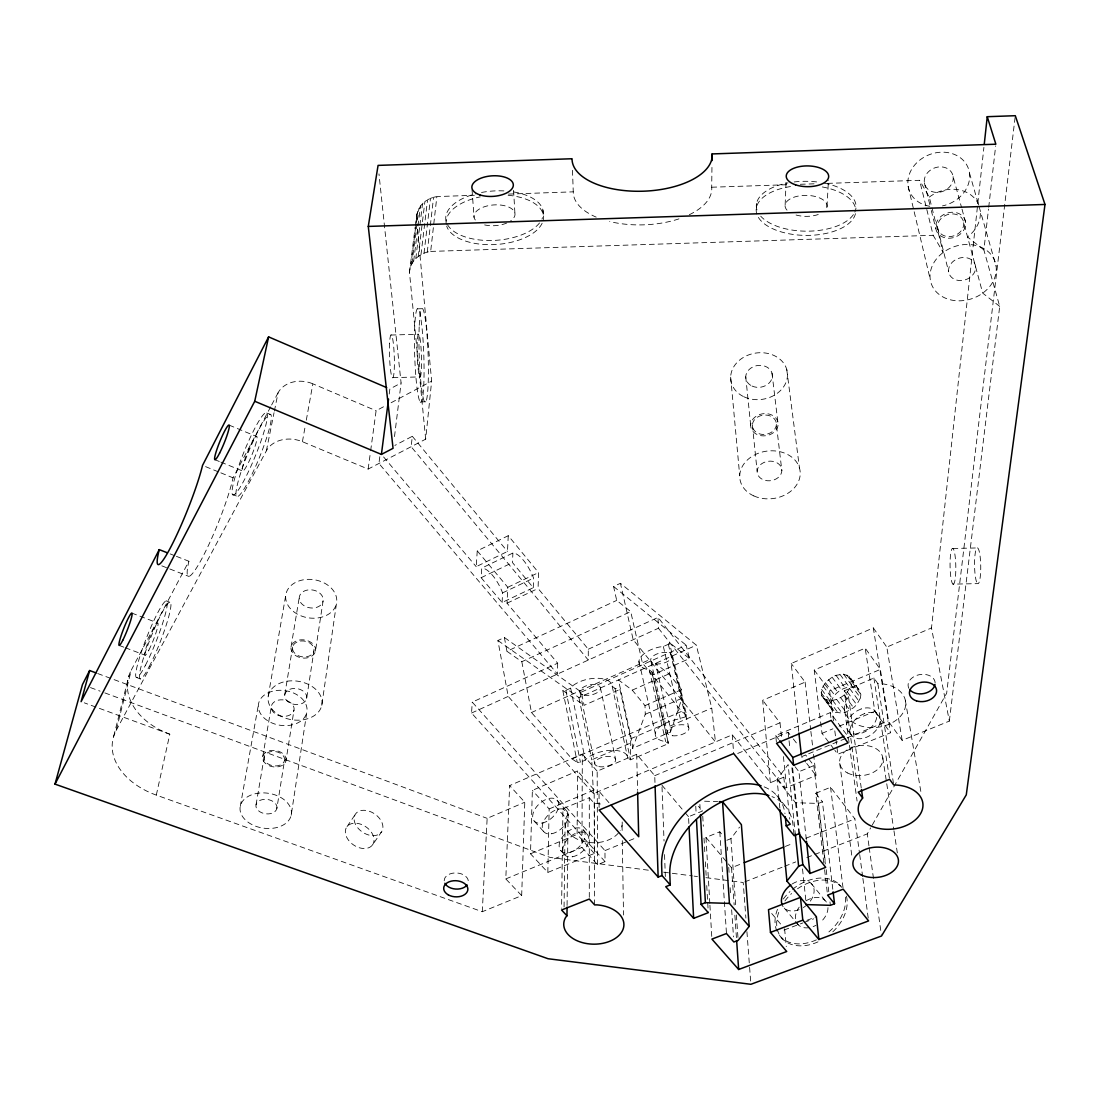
<?xml version="1.0" encoding="UTF-8"?>
<svg xmlns="http://www.w3.org/2000/svg" width="1100" height="1100" viewBox="0 0 1100 1100"><rect width="100%" height="100%" fill="white"/><g stroke="black" fill="none" stroke-linecap="round" stroke-linejoin="round"><path stroke-width="0.75" stroke-dasharray="5 3.75" d="M508.255 535.7L507.485 551.471L476.204 566.665L477.249 550.866L508.255 535.7L538.546 572.591L538.079 588.473L588.294 649.22L588.28 660.069L411.139 446.71L412.308 436.301L394.845 445.431M589.298 897.325L589.311 797.72L562.939 808.72L561.577 908.298M477.249 550.866L507.788 587.29L507.031 603.199L557.673 663.19L472.244 702.13L604.959 850.602L605.041 861.616L597.534 864.683L581.955 847.44L582.326 754.077L509.644 785.593L505.794 878.914L521.675 895.634L482.281 911.721L156.296 795.107A68.31 47.19 10.6 0 1 116.16 730.496L131.354 669.969L188.897 561.261A60.349 7.851 -68.1 0 0 202.304 557.824A60.349 7.851 -68.1 0 0 233.049 477.826L270.82 406.505M594.316 853.476L577.115 834.378L577.514 770.949L532.373 790.378L530.489 853.793L547.827 872.424L594.316 853.476L594.179 789.965L577.514 770.949M567.077 905.465L568.081 814.454L562.939 808.72M614.996 688.366L630.52 759.811L627.701 757.886A22.88 10.464 -11.6 0 0 612.219 750.31A22.88 10.464 -11.6 0 0 587.084 758.134L585.324 760.114L580.415 762.231L577.266 762.383L562.788 690.429L565.868 690.305L570.652 688.16L572.371 686.125A22.399 10.918 -11.7 0 1 596.915 678.26A22.399 10.918 -11.7 0 1 612.219 686.331L614.996 688.366L619.946 689.425L630.726 738.746L630.52 759.811L668.442 743.586L651.998 671.921L649.261 669.831A22.784 11.234 -12.9 0 1 639.554 659.092A22.784 11.234 -12.9 0 1 659.381 647.02L663.355 646.525L668.346 644.284L669.377 642.524L689.439 658.57L652.506 674.974L668.442 743.586L665.692 741.606A23.293 10.766 -12.7 0 1 655.944 731.39A23.293 10.766 -12.7 0 1 676.321 719.565L685.493 716.843L686.579 715.124L669.377 642.524M564.066 906.95L565.139 821.095M689.301 214.72A69.273 34.444 -1.8 0 0 711.7 187.22L711.975 165.591M557.673 663.19L557.48 674.039L378.922 463.471L379.899 456.019M547.827 872.424L549.148 808.94L532.373 790.378M756.429 207.556L756.553 203.404M533.28 587.702L533.582 578.091A26.304 9.57 64.4 0 0 512.902 553.011L481.731 568.123L481.14 577.706L502.109 602.498L533.28 587.702L512.476 562.581L512.902 553.011M521.675 895.634L524.783 802.23L509.644 785.593M785.152 204.779L786.06 181.816M502.109 602.498L502.59 592.886A26.098 9.9 64.4 0 0 481.745 568.136M482.281 911.721L487.149 818.359L524.783 802.23M826.994 206.8L828.438 180.469M605.041 861.616L471.556 713.02L472.244 702.13M116.16 730.496L266.365 450.821A27.582 21.78 11.4 0 1 302.418 441.705L368.143 469.081L425.672 439.161L431.64 381.15L417.092 223.877M798.71 731.294L791.202 663.506L873.304 627.908L888.099 720.926L902.165 740.355L949.341 721.105L931.494 627.962L983.909 147.373M425.672 439.161L409.475 272.25C409.998 261.154 420.104 252.739 430.664 251.419L436.865 196.584L474.375 195.278M949.341 721.105L999.707 306.391L983.881 249.934L988.515 209.014M988.707 207.309L995.665 145.915M427.254 252.12L430.141 227.191M430.334 225.528L433.592 197.285L436.865 196.584M424.022 253.22L430.485 198.357L433.592 197.285M420.984 254.678L427.57 199.788L430.485 198.357M1015.094 117.411L946.66 693.248L871.503 826.402M418.234 256.479L424.902 201.561L427.57 199.788M415.786 258.582L419.678 226.93M419.884 225.266L422.551 203.624L424.902 201.561M394.501 436.59L401.087 382.965L378.964 173.896M413.683 260.947L417.835 227.617M418.041 225.954L420.53 205.947L422.551 203.624M860.461 697.868L860.874 694.554L858.619 689.288L849.338 676.527L843.631 674.176L836 675.331L832.095 677.146L825.385 682.674L821.576 689.425L821.673 695.626L832.659 710.641L835.12 712.291L842.023 713.034L845.982 712.058L853.572 707.726L856.694 704.688L860.461 697.868L851.139 685.08L851.565 681.78L849.338 676.527M409.475 272.25L415.181 227.067M415.36 225.789L416.831 214.087L420.53 205.947M410.699 266.337L417.656 211.228M411.991 263.56L418.894 208.505M389.221 394.006L389.868 388.974L401.087 382.965M416.831 214.087L416.928 222.159M368.143 469.081L370.411 452.416M370.645 450.739L376.104 410.726L385.11 405.928M832.659 710.641C824.588 697.304 846.794 680.914 858.619 689.288M321.791 705.306A27.184 19.497 8.4 0 0 285.134 681.574A27.184 19.497 8.4 0 0 278.218 714.656A27.184 19.497 8.4 0 0 321.791 705.306L336.476 603.46A25.699 19.264 8.9 0 0 301.964 580.099A25.699 19.264 8.9 0 0 295.212 612.81A25.699 19.264 8.9 0 0 336.476 603.46M315.452 651.131A12.389 9.089 8.6 0 0 298.732 640.145A12.389 9.089 8.6 0 0 295.611 655.586A12.389 9.089 8.6 0 0 315.452 651.131L323.07 601.067A12.045 9.034 8.9 0 0 306.831 590.164A12.045 9.034 8.9 0 0 303.751 605.509A12.045 9.034 8.9 0 0 323.07 601.067M291.184 815.237A25.85 17.6 8.2 0 0 256.314 793.499A25.85 17.6 8.2 0 0 249.755 823.336A25.85 17.6 8.2 0 0 291.184 815.237L306.776 712.429A24.503 17.49 8.6 0 0 273.859 690.924A24.503 17.49 8.6 0 0 267.438 720.569A24.503 17.49 8.6 0 0 306.776 712.429M306.653 698.418A11.11 7.989 8.4 0 0 291.61 688.751A11.11 7.989 8.4 0 0 288.874 702.322A11.11 7.989 8.4 0 0 306.653 698.418L313.926 650.856A10.821 7.948 8.6 0 0 299.296 641.259A10.821 7.948 8.6 0 0 296.587 654.761A10.821 7.948 8.6 0 0 313.926 650.856M285.959 760.746A11.797 8.236 8.4 0 0 270.036 750.654A11.797 8.236 8.4 0 0 267.066 764.624A11.797 8.236 8.4 0 0 285.959 760.746L293.989 710.133A11.481 8.195 8.6 0 0 278.52 700.109A11.481 8.195 8.6 0 0 275.591 714.01A11.481 8.195 8.6 0 0 293.989 710.133M276.856 808.459A10.574 7.205 8.2 0 0 262.543 799.59A10.574 7.205 8.2 0 0 259.944 811.827A10.574 7.205 8.2 0 0 276.856 808.459L284.501 760.499A10.312 7.191 8.4 0 0 270.572 751.671A10.312 7.191 8.4 0 0 267.988 763.881A10.312 7.191 8.4 0 0 284.501 760.499M291.06 646.841L299.351 596.832M284.762 694.636L292.6 647.116M262.735 756.662L271.397 706.09M256.039 804.843L264.206 756.924M268.235 696.053L285.89 594.426M240.268 806.424L258.555 703.794M302.418 441.705L305.099 426.814M306.295 420.2L312.854 383.817L376.104 410.726M266.365 450.821L274.038 412.72M274.381 411.07L278.053 392.837A26.593 21.491 12 0 1 312.854 383.817M156.296 795.107L169.812 734.209A66.138 46.97 11 0 1 131.354 669.969M113.699 736.299L128.934 675.744M670.477 732.023L682 698.266L681.574 689.604L668.965 673.888L655.462 663.438L669.955 726.096L670.477 732.023L632.541 748.344L632.129 742.404L618.461 679.938L632.252 690.14L644.999 705.636L645.26 714.299L632.541 748.344M823.24 697.991C833.429 704.88 847.66 695.502 851.139 685.08M271.618 404.979L278.053 392.837M868.945 845.804L867.281 833.883L870.65 827.901M347.064 826.595L355.795 813.643M844.25 690.786L848.485 696.616L846.148 699.999A30.8 21.849 -7.3 0 0 867.116 727.306A30.8 21.849 -7.3 0 0 905.231 707.561A30.8 21.849 -7.3 0 0 877.841 683.581L873.895 678.026L844.25 690.786L857.766 788.755M372.419 845.034A15.689 10.973 34.4 0 0 359.095 823.707A15.689 10.973 34.4 0 0 347.586 838.86A15.689 10.973 34.4 0 0 372.419 845.034L381.315 832.191A15.785 10.945 34.4 0 0 367.854 810.81A15.785 10.945 34.4 0 0 356.373 825.921A15.785 10.945 34.4 0 0 381.315 832.191M726.866 840.263L730.964 838.612L739.489 827.173M779.859 808.184L777.067 779.364L788.122 764.569L795.3 834.048M568.081 814.454L566.816 816.09A28.628 19.676 0.4 0 0 582.505 841.17A28.628 19.676 0.4 0 0 619.52 831.572M391.119 402.737L431.64 381.15M481.14 577.706L512.476 562.581M507.788 587.29L538.546 572.591M502.59 592.886L533.582 578.091M507.031 603.199L538.079 588.473M588.294 649.22L658.034 617.43L783.832 777.178L770.344 782.705L732.256 734.814L593.45 793.664L508.214 696.41L497.901 640.516L504.377 637.491L581.35 692.106L584.1 705.348L619.946 689.425M686.579 715.124L681.587 711.384L642.373 662.888L630.712 611.614L616.701 600.408L613.58 586.493L620.428 583.303L696.341 645.191L711.741 708.07L715.454 741.936L633.188 639.732L620.428 583.303M504.377 637.491L506.949 651.283L616.701 600.408M506.949 651.283L521.812 661.705L630.712 611.614M471.556 713.02L658.446 628.251L658.034 617.43M531.231 712.635L649.316 659.78M581.35 692.106L686.207 645.205L689.439 658.57M497.901 640.516L578.93 697.579L696.341 645.191M632.252 690.14L668.965 673.888M644.999 705.636L681.574 689.604M645.26 714.299L682 698.266M521.812 661.705L531.493 712.525L571.973 758.918L681.587 711.384M630.726 738.746L663.85 724.433M593.45 793.664L591.731 759.825L632.129 742.404M669.955 726.096L711.741 708.07M833.883 749.018L822.003 733.356L814.234 670.065L865.191 648.148L880.371 669.419L890.45 732.793L837.843 754.242L834.872 750.324M597.534 864.683L597.176 771.21L636.694 754.284L654.734 775.679L655.023 784.135M770.344 782.705L762.671 700.301L805.104 682.124L791.202 663.506M902.165 740.355L886.806 647.102L931.494 627.962M654.734 775.679L780.01 722.782L762.671 700.301M549.148 808.94L594.179 789.965M833.511 720.857L829.606 690.8L880.371 669.419M776.352 741.73L775.747 735.515L830.239 712.635L846.986 735.089L847.412 738.196M737.688 753.459L788.164 732.27L792.275 737.605M530.489 853.793L577.115 834.378M822.003 733.356L832.879 728.819M839.094 726.234L874.83 711.356L865.191 648.148M505.794 878.914L581.955 847.44M845.598 738.485L801.515 756.704L805.668 762.08M847.165 737.839L888.099 720.926M604.959 850.602L637.175 837.375M688.875 823.515L688.545 816.736L702.46 811.03L698.514 806.314M806.314 839.534L798.944 771.705L813.849 765.6L805.626 754.93M658.446 628.251L784.933 788.191L816.049 775.5L813.258 751.726M709.83 903.513L705.98 837.416L719.812 831.806L722.838 835.436M823.817 862.895L815.746 793.279L830.555 787.284L854.893 818.867L859.457 852.885M777.067 779.364L795.561 802.739L818.469 803.426L822.415 801.831L832.906 890.161M728.338 863.926L731.527 867.707L742.61 863.321M785.304 846.423L793.21 843.287M805.86 838.282L854.893 818.867M744.81 881.87L782.98 866.924M784.575 866.291L795.699 861.933M806.836 857.574L813.202 855.071M814.784 854.452L867.281 833.883M806.85 920.343L816.393 916.74M784.011 930.05L802.739 922.969M804.293 922.378L813.656 918.83M508.475 194.095L573.265 191.84A69.273 34.444 -1.8 0 0 596.2 217.126M711.7 187.22L790.075 184.621M800.305 184.278L815.636 183.769M827.571 183.37L919.586 180.304L929.294 197.106L943.195 252.464L933.171 235.304L919.586 180.304M430.664 251.419L933.171 235.304M417.326 308.839L421.768 308.715M390.94 335.046L418.426 334.235M392.906 377.658L420.269 376.888M420.172 401.913A46.846 4.551 88.1 0 0 422.868 337.507A46.846 4.551 88.1 0 0 414.7 327.03A46.846 4.551 88.1 0 0 420.172 401.913L425.755 401.789M952.848 548.487L977.584 547.938M952.971 584.141A17.902 2.86 89 0 0 955.419 558.896A17.902 2.86 89 0 0 950.428 555.94A17.902 2.86 89 0 0 952.971 584.141L977.652 583.619A17.916 3.08 89 0 0 980.32 558.346A17.916 3.08 89 0 0 974.957 555.404A17.916 3.08 89 0 0 977.652 583.619M589.311 797.72L594.399 803.55L596.626 803.523A28.628 19.676 0.4 0 1 603.955 804.774M704.591 801.213L717.654 801.611M648.34 870.183L550.082 857.423L101.723 691.749M663.589 872.162L692.395 875.902M694.086 876.122L697.469 876.562M705.939 877.662L743.215 882.503L745.896 918.129M169.812 734.209L84.301 702.831M90.475 687.596L100.114 691.158M97.68 673.53L487.149 818.359M136.661 677.545L140.36 678.934M119.254 645.452L123.833 647.185M125.359 647.763L145.214 655.243M131.752 613.058L157.603 622.93M166.086 600.806L169.757 602.223M161.824 565.854L168.204 568.342M169.785 568.961L188.911 576.428M170.17 553.905L174.845 555.748M176.413 556.352L188.897 561.261M232.389 494.395L236.321 495.99M205.59 466.634L219.312 472.23M220.839 472.849L233.049 477.826M214.692 459.607L219.299 461.491M220.839 462.11L242.344 470.91M229.199 425.15L256.85 436.618A18.7 2.53 -67.8 0 1 247.459 464.544A18.7 2.53 -67.8 0 1 244.516 460.185A18.7 2.53 -67.8 0 1 256.85 436.618M266.874 412.954A44.44 6.009 -67.8 0 1 244.805 478.981A44.44 6.009 -67.8 0 1 237.462 469.494A44.44 6.009 -67.8 0 1 266.874 412.954L270.806 414.604A44.412 6.105 -67.8 0 1 248.806 480.618A44.412 6.105 -67.8 0 1 241.326 471.061A44.412 6.105 -67.8 0 1 270.806 414.604M571.973 758.918L577.266 762.383M562.788 690.429L584.1 705.348M999.707 306.391L982.713 293.136L963.669 222.571A13.365 11.055 -20.3 0 0 942.838 217.03A13.365 11.055 -20.3 0 0 945.45 236.156A13.365 11.055 -20.3 0 0 963.669 222.571M983.881 249.934L967.464 236.94A32.436 26.909 -20.5 0 0 980.183 210.499M613.58 586.493L686.207 645.205M534.243 821.122L543.826 831.765M560.78 850.589L564.479 854.686M557.15 800.223L566.624 810.961M583.426 829.991L584.719 832.164A15.304 9.57 -42.4 0 1 583.385 841.294L581.295 844.511A15.304 9.57 -42.4 0 1 562.141 851.73A15.304 9.57 -42.4 0 1 564.712 834.213A15.304 9.57 -42.4 0 1 583.426 829.991L587.111 834.171M608.946 802.656L599.019 791.299L599.115 810.04M582.326 754.077L597.176 771.21M781.151 937.269L782.801 939.221M771.719 913.495L781.385 924.949M661.952 785.221L684.104 811.484M685.217 812.804L688.545 816.736M705.98 837.416L727.279 862.661M383.598 456.954L476.204 566.665M784.273 908.077L798.311 924.907M412.308 436.301L507.485 551.471M811.112 883.327L824.931 900.322M838.791 884.029L840.4 886.036A39.284 27.995 -38.9 0 0 794.145 891.33M776.737 795.451L784.534 805.241M775.747 735.515L778.759 739.406M795.039 766.686L798.944 771.705M815.746 793.279L822.415 801.831M806.713 763.414L816.049 775.5M793.306 738.939L797.418 744.274M848.678 731.473L852.253 736.175M874.473 710.38L877.827 714.918M821.576 689.425L830.954 702.061M828.891 700.425L838.31 713.116M821.109 692.711L830.514 705.334M825.701 699.627L835.12 712.291M821.673 695.626L831.091 708.263M814.234 670.065L829.606 690.8M823.034 686.001L832.398 698.638M832.604 700.329L842.023 713.034M840.524 697.51L849.929 710.242M825.385 682.674L834.735 695.324M836.577 699.339L845.982 712.058M844.209 694.98L853.572 707.726M828.479 679.649L837.801 692.312M836 675.331L845.295 688.023M847.33 691.914L856.694 704.688M832.095 677.146L841.404 689.824M839.933 674.314L849.227 687.033M849.695 688.531L859.031 701.319M850.946 678.851L860.241 691.639M874.83 711.356L890.45 732.793M846.835 674.933L860.874 694.554M843.631 674.176L852.912 686.909M873.304 627.908L886.806 647.102M969.499 173.099L996.105 266.186A33.729 27.459 -18.9 0 1 949.699 299.64A33.729 27.459 -18.9 0 1 943.676 252.12A33.729 27.459 -18.9 0 1 996.105 266.186M953.122 176.605A14.795 12.416 -21.8 0 1 933.02 191.895A14.795 12.416 -21.8 0 1 930.05 170.404A14.795 12.416 -21.8 0 1 953.122 176.605L961.565 207.529M962.005 209.151L965.553 222.173A15.29 12.65 -20.3 0 1 944.694 237.71A15.29 12.65 -20.3 0 1 941.724 215.834A15.29 12.65 -20.3 0 1 965.553 222.173M937.64 228.03L948.668 271.851M924.357 182.765L930.875 208.849M931.287 210.485L935.77 228.415M908.119 186.244L930.298 279.661M671.619 655.188L688.683 727.279M668.346 644.284L685.493 716.843M663.355 646.525L680.377 719.043M650.939 661.237L667.507 733.329M649.261 669.831L665.692 741.606M638.949 661.279L655.284 733.508M612.219 686.331L627.701 757.886M600.366 687.638L615.615 759.275M580.016 692.312L594.798 764.005M578.93 697.579L591.731 759.825M570.652 688.16L585.324 760.114M565.868 690.305L580.415 762.231M905.314 700.219L921.429 795.011M651.998 671.921L652.506 674.974M877.841 683.581L893.447 783.255M873.895 678.026L889.598 779.322M882.777 757.817L893.709 829.139M893.97 830.844L897.339 852.912M848.485 696.616L861.231 787.875M869.179 847.495L881.279 934.285M844.827 711.398L849.214 743.545M849.447 745.236L857.079 801.061M859.691 854.576L862.661 876.686M862.881 878.391L868.601 920.906M839.754 763.386L851.923 856.707M834.804 730.867L835.67 737.55M835.89 739.214L836.756 745.896M836.976 747.56L837.843 754.242M786.761 369.559L799.494 468.105M830.239 712.635L831.036 718.836M830.555 787.284L843.191 889.171M772.008 373.203L778.126 424.421A13.791 11.083 -8 0 1 757.144 434.541A13.791 11.083 -8 0 1 757.914 415.25A13.791 11.083 -8 0 1 778.126 424.421M776.394 424.476A12.059 9.694 -8 0 1 758.051 433.317A12.059 9.694 -8 0 1 758.725 416.46A12.059 9.694 -8 0 1 776.394 424.476L781.852 470.704A12.402 9.79 -7.4 0 1 762.96 479.627A12.402 9.79 -7.4 0 1 763.689 462.591A12.402 9.79 -7.4 0 1 781.852 470.704M805.104 682.124L810.673 729.657M810.865 731.349L813.065 750.035M818.469 803.426L825.412 862.867M826.21 869.66L828.781 891.742M829.977 901.931L830.376 905.327M813.849 765.6L825.316 863.954M824.601 869.688L827.558 895.152M792.633 768.006L799.425 832.411M788.164 732.27L788.879 739.035M789.058 740.74L789.951 749.196M791.904 767.8L798.834 833.786M802.519 868.931L806.273 904.585M752.386 425.095L757.144 471.322M793.939 834.157L793.018 825.082A70.097 47.08 -39.7 0 0 771.952 796.593M745.731 376.777L750.654 425.136M780.01 722.782L781.55 738.004M783.434 756.594L789.759 819.143M783.832 777.178L784.933 788.191M784.602 928.771L786.266 946.646M730.661 377.19L739.723 475.805M732.256 734.814L733.673 753.555M746.928 931.7L749.471 965.621M749.609 967.326L750.888 984.294M472.051 189.846L474.059 217.387M730.964 838.612L735.886 908.146M736.367 914.925L738.169 940.362M731.527 867.707L734.154 905.025M734.855 915.2L736.519 938.946M727.334 847.041L727.567 850.438M728.736 867.391L729.08 872.479M730.139 887.741L730.482 892.829M731.651 909.782L733.508 936.911M719.812 831.806L726.468 933.529M709.926 905.204L711.906 939.098M702.749 816.117L703.34 826.279M704.014 838.131L704.784 851.689M705.375 861.85L706.145 875.394M706.736 885.569L708.29 912.67M513.576 190.327L514.896 213.042M699.889 804.457L700.37 812.928M695.75 806.162L696.204 814.633M542.919 210.045L543.111 214.17M662.021 786.912L664.029 841.032M664.538 854.562L665.349 876.535M572.481 170.321L573.265 191.84M636.694 754.284L637.574 790.364M622.064 825.426L622.201 833.883M622.311 840.648L623.521 915.049M594.399 803.55L594.632 904.901M929.789 206.278A31.57 26.51 -21.8 0 1 914.732 164.959A31.57 26.51 -21.8 0 1 965.827 163.46A31.57 26.51 -21.8 0 1 942.48 205.906M929.294 197.106A32.436 26.909 -20.5 0 1 979.646 207.721M678.961 218.859A69.273 34.444 -1.8 0 1 609.634 221.512M855.442 213.675A49.802 24.984 0.6 0 1 806.685 235.4A49.802 24.984 0.6 0 1 756.704 213.661A49.802 24.984 0.6 0 1 792.426 186.271M822.346 186.945A49.802 24.984 0.6 0 1 855.662 209.11M824.285 183.123A49.871 24.943 0.5 0 1 854.824 212.08M853.394 214.596A49.871 24.943 0.5 0 1 808.582 231.165A49.871 24.943 0.5 0 1 760.719 216.178M756.951 209.894A49.871 24.943 0.5 0 1 788.026 182.875M794.159 181.954A49.871 24.943 0.5 0 1 819.514 182.298M845.391 897.16A39.325 27.981 -38.9 0 1 827.282 933.226M816.351 939.881A39.325 27.981 -38.9 0 1 777.659 932.58M776.999 931.26A39.325 27.981 -38.9 0 1 777.782 908.614M783.31 898.989A39.325 27.981 -38.9 0 1 789.979 891.577M792.523 889.364A39.325 27.981 -38.9 0 1 841.706 887.329M846.409 896.101A39.284 27.995 -38.9 0 1 832.315 932.305M818.001 941.861A39.284 27.995 -38.9 0 1 777.246 928.923M776.765 925.856A39.284 27.995 -38.9 0 1 780.037 909.164M784.933 900.941A39.284 27.995 -38.9 0 1 791.601 893.53M542.135 223.245A48.799 24.736 -3.9 0 1 492.814 244.64A48.799 24.736 -3.9 0 1 446.683 226.091M446.284 224.51A48.799 24.736 -3.9 0 1 480.288 196.859M508.104 195.264A48.799 24.736 -3.9 0 1 543.084 220.646M827.984 907.651A18.15 12.939 -38.9 0 1 821.109 921.635M815.952 925.32A18.15 12.939 -38.9 0 1 813.134 926.599M808.857 927.713A18.15 12.939 -38.9 0 1 796.359 922.144M795.451 918.747A18.15 12.939 -38.9 0 1 799.191 907.17M806.025 900.859A18.15 12.939 -38.9 0 1 826.939 903.031M792.165 883.987A18.301 12.87 -39 0 1 811.168 883.369A18.301 12.87 -39 0 1 810.315 901.134M805.929 905.713A18.301 12.87 -39 0 1 803.316 907.582M799.122 909.686A18.301 12.87 -39 0 1 782.334 905.341M764.17 786.871A70.4 46.915 -39.8 0 1 784.96 813.615M475.31 219.972A20.57 10.395 -3.9 0 1 497.612 204.847A20.57 10.395 -3.9 0 1 510.592 220.935M506.729 223.039A20.57 10.395 -3.9 0 1 481.58 224.042M787.009 210.141A20.996 10.491 0.5 0 1 805.035 195.374A20.996 10.491 0.5 0 1 825.866 209.481M818.249 214.5A20.996 10.491 0.5 0 1 794.021 214.376M513.769 191.95A48.881 24.695 -3.9 0 1 541.942 219.12M539.523 222.956A48.881 24.695 -3.9 0 1 459.498 234.657A48.881 24.695 -3.9 0 1 477.056 193.449M481.511 192.472A48.881 24.695 -3.9 0 1 506.33 191.056M444.221 880.77A12.072 8.071 3.6 0 1 457.009 872.987A12.072 8.071 3.6 0 1 468.215 882.585M908.875 688.352A13.613 9.68 -8.6 0 1 919.133 674.726A13.613 9.68 -8.6 0 1 935.138 682.88M622.188 821.989A28.628 19.676 0.4 0 1 620.249 830.39M864.586 713.57L860.75 715.357A16.693 10.986 -35.3 0 0 853.902 737.426A16.693 10.986 -35.3 0 0 878.928 725.821A16.693 10.986 -35.3 0 0 864.586 713.57M861.149 708.977L857.271 710.737A16.734 11.014 -34.4 0 0 850.341 732.724A16.734 11.014 -34.4 0 0 875.545 721.284A16.734 11.014 -34.4 0 0 861.149 708.964M753.816 495.908A30.36 23.925 -7.4 0 0 800.209 474.32A30.36 23.925 -7.4 0 0 755.906 454.272A30.36 23.925 -7.4 0 0 753.816 495.908M743.999 396.811A28.517 23.348 -8.7 0 0 787.476 375.623A28.517 23.348 -8.7 0 0 745.745 356.152A28.517 23.348 -8.7 0 0 743.999 396.811M956.684 280.101A13.777 11.234 -19 0 0 975.549 266.324A13.777 11.234 -19 0 0 954.071 260.686A13.777 11.234 -19 0 0 956.684 280.101M417.257 342.347A21.464 2.09 88.1 0 0 419.732 376.832A21.464 2.09 88.1 0 0 421.011 347.6A21.464 2.09 88.1 0 0 417.257 342.347M389.579 343.145A21.45 2.365 88 0 0 392.288 377.589A21.45 2.365 88 0 0 393.828 348.384A21.45 2.365 88 0 0 389.579 343.145M847.509 772.956A21.697 15.056 -6.3 0 0 882.585 761.777A21.697 15.056 -6.3 0 0 853.683 746.79A21.697 15.056 -6.3 0 0 847.509 772.956M148.803 650.224A17.339 2.159 -68.5 0 0 158.029 623.384A17.339 2.159 -68.5 0 0 147.441 643.665A17.339 2.159 -68.5 0 0 148.803 650.224M149.174 666.71A41.168 5.197 -68.6 0 0 170.844 603.171A41.168 5.197 -68.6 0 0 145.502 651.805A41.168 5.197 -68.6 0 0 149.174 666.71M145.42 665.294A41.195 5.129 -68.5 0 0 167.145 601.755A41.195 5.129 -68.5 0 0 141.873 650.444A41.195 5.129 -68.5 0 0 145.42 665.294M419.196 326.893A46.86 4.455 88.1 0 0 424.586 401.803A46.86 4.455 88.1 0 0 427.199 337.384A46.86 4.455 88.1 0 0 419.196 326.893M752.043 386.045A13.365 10.945 -8.7 0 0 772.365 376.049A13.365 10.945 -8.7 0 0 752.744 367.001A13.365 10.945 -8.7 0 0 752.043 386.045M551.774 833.718A15.441 9.474 -42.6 0 0 567.902 813.12A15.441 9.474 -42.6 0 0 546.123 817.383A15.441 9.474 -42.6 0 0 551.774 833.718M572.467 856.763A15.276 9.611 -42.2 0 0 588.418 836.357A15.276 9.611 -42.2 0 0 566.624 840.317A15.276 9.611 -42.2 0 0 572.467 856.763M542.19 823.034A15.51 9.433 -42.5 0 0 558.415 802.367A15.51 9.433 -42.5 0 0 536.607 806.74A15.51 9.433 -42.5 0 0 542.19 823.034M598.826 766.59A10.684 4.881 -11.6 0 0 615.615 760.567A10.684 4.881 -11.6 0 0 601.15 757.694A10.684 4.881 -11.6 0 0 598.826 766.59M672.265 735.721A11.069 5.115 -12.7 0 0 688.93 728.599A11.069 5.115 -12.7 0 0 673.049 726.536A11.069 5.115 -12.7 0 0 672.265 735.721M655.641 663.781A10.835 5.349 -12.9 0 0 671.894 656.562A10.835 5.349 -12.9 0 0 656.274 654.239A10.835 5.349 -12.9 0 0 655.641 663.781M584.004 695.062A10.45 5.101 -11.7 0 0 600.394 688.985A10.45 5.101 -11.7 0 0 586.163 685.822A10.45 5.101 -11.7 0 0 584.004 695.062"/><path stroke-width="1.5" d="M566.967 915.764L561.55 910.003L589.298 899.044L594.632 904.901L596.984 904.874A30.085 19.718 0.6 0 1 623.37 928.345A30.085 19.718 0.6 0 1 585.695 943.388A30.085 19.718 0.6 0 1 565.634 917.4L566.967 915.764L567.064 907.17M712.044 160.586L712.126 153.931L995.857 144.21L987.25 116.696L1015.3 115.706L1045 204.462L966.281 794.846L881.526 935.99L750.888 984.294L548.075 958.732L55 784.121L82.445 684.626L89.636 670.533L96.071 672.925M984.28 143.963L987.25 116.696M386.719 387.626L268.606 336.875L254.732 401.266L381.397 454.41L388.561 399.039M381.397 454.41L393.058 448.319L368.28 226.421L378.07 165.399L572.055 158.744A70.097 34.004 -1.9 0 0 643.486 191.194A70.097 34.004 -1.9 0 0 712.126 153.931M89.636 670.533L81.097 701.663L159.252 549.615A60.61 6.957 -68.1 0 0 171.504 545.683A60.61 6.957 -68.1 0 0 202.538 465.396L268.606 336.875M55 784.121L254.732 401.266M862.648 798.009L860.159 801.419A32.491 22.027 -6.5 0 0 882.104 828.974A32.491 22.027 -6.5 0 0 922.446 809.16A32.491 22.027 -6.5 0 0 893.723 784.946L889.598 779.322L858.234 792.124L862.648 798.009L861.465 789.566M719.29 801.652L722.549 801.749L741.386 824.629L749.183 926.393L738.169 940.362L733.865 941.999L726.468 933.529L711.906 939.098L738.664 969.485L786.734 951.514L770.468 932.401L768.501 909.673L800.47 897.394L802.808 920.136L818.881 939.496L868.601 920.906L843.191 889.171L827.558 895.152L834.529 903.746L830.376 905.327L806.273 904.585M818.881 939.496L816.393 916.74L786.926 881.086L798.628 866.25L802.821 864.614L809.985 873.455L825.715 867.35L798.834 833.786L794.104 835.67L786.197 825.839L785.304 816.777M793.65 765.27L776.504 743.284L831.229 720.39L848.045 742.857L793.65 765.27L792.825 757.501L843.893 736.367M786.197 825.839L790.281 824.216L733.673 753.555L599.115 810.04L658.144 877.085L661.994 875.545L661.623 864.971A70.4 46.915 -39.8 0 1 693.523 805.379C708.441 793.402 726.495 784.699 745.841 783.791A70.4 46.915 -39.8 0 1 761.117 785.799M768.9 795.506A70.097 47.08 -39.7 0 0 753.624 793.444C734.346 794.282 716.32 802.904 701.429 814.839A70.097 47.08 -39.7 0 0 669.804 874.335L670.216 884.895L665.734 886.683L693.632 918.362L708.29 912.67L701.058 904.379L696.479 819.706M744.191 862.702L783.723 847.041M701.058 904.379L705.402 902.674L729.451 903.416L749.183 926.393M770.468 932.401L802.808 920.136M368.28 226.421L1045 204.462M159.252 549.615L167.049 552.681M661.994 875.545L670.216 884.895M611.146 805.186L638.715 836.742L637.615 792.082M779.763 740.699L792.825 757.501M833.112 891.852L834.529 903.746M798.889 732.985L801.336 755.013M806.492 841.239L809.985 873.455M799.425 832.411L802.821 864.614M795.3 834.048L798.628 866.25M780.024 809.875L786.926 881.086M736.643 940.651L738.664 969.485M722.549 801.749L729.451 903.416M700.466 814.619L705.402 902.674M689.054 826.898L693.632 918.362M655.077 785.826L658.144 877.085M781.921 904.269A18.301 12.87 -39 0 1 790.859 884.867M935.014 684.42A13.613 9.68 -8.6 0 1 924.082 693.495A13.613 9.68 -8.6 0 1 909.741 689.673M467.101 884.95A12.072 8.071 3.6 0 1 455.551 889.048A12.072 8.071 3.6 0 1 444.895 883.286M219.601 453.118A18.782 2.282 -67.8 0 0 229.199 425.15A18.782 2.282 -67.8 0 0 217.071 448.924A18.782 2.282 -67.8 0 0 219.601 453.118M122.719 640.365A17.407 1.939 -68.5 0 0 132.124 613.484A17.407 1.939 -68.5 0 0 121.715 633.916A17.407 1.939 -68.5 0 0 122.719 640.365M861.107 874.816A22.853 15.139 -5.6 0 0 898.15 863.679A22.853 15.139 -5.6 0 0 867.804 848.54A22.853 15.139 -5.6 0 0 861.107 874.816M795.52 184.814A21.216 10.381 0.4 0 0 828.616 177.183A21.216 10.381 0.4 0 0 798.229 166.897A21.216 10.381 0.4 0 0 795.52 184.814M479.724 194.851A20.79 10.285 -3.9 0 0 513.123 186.532A20.79 10.285 -3.9 0 0 484.908 176.935A20.79 10.285 -3.9 0 0 479.724 194.851M916.479 700.879A13.667 9.68 -8.6 0 0 936.595 690.635A13.667 9.68 -8.6 0 0 915.956 684.062A13.667 9.68 -8.6 0 0 916.479 700.879M448.291 894.864A12.114 8.071 3.6 0 0 467.748 890.34A12.114 8.071 3.6 0 0 451.275 881.128A12.114 8.071 3.6 0 0 448.291 894.864"/></g></svg>
